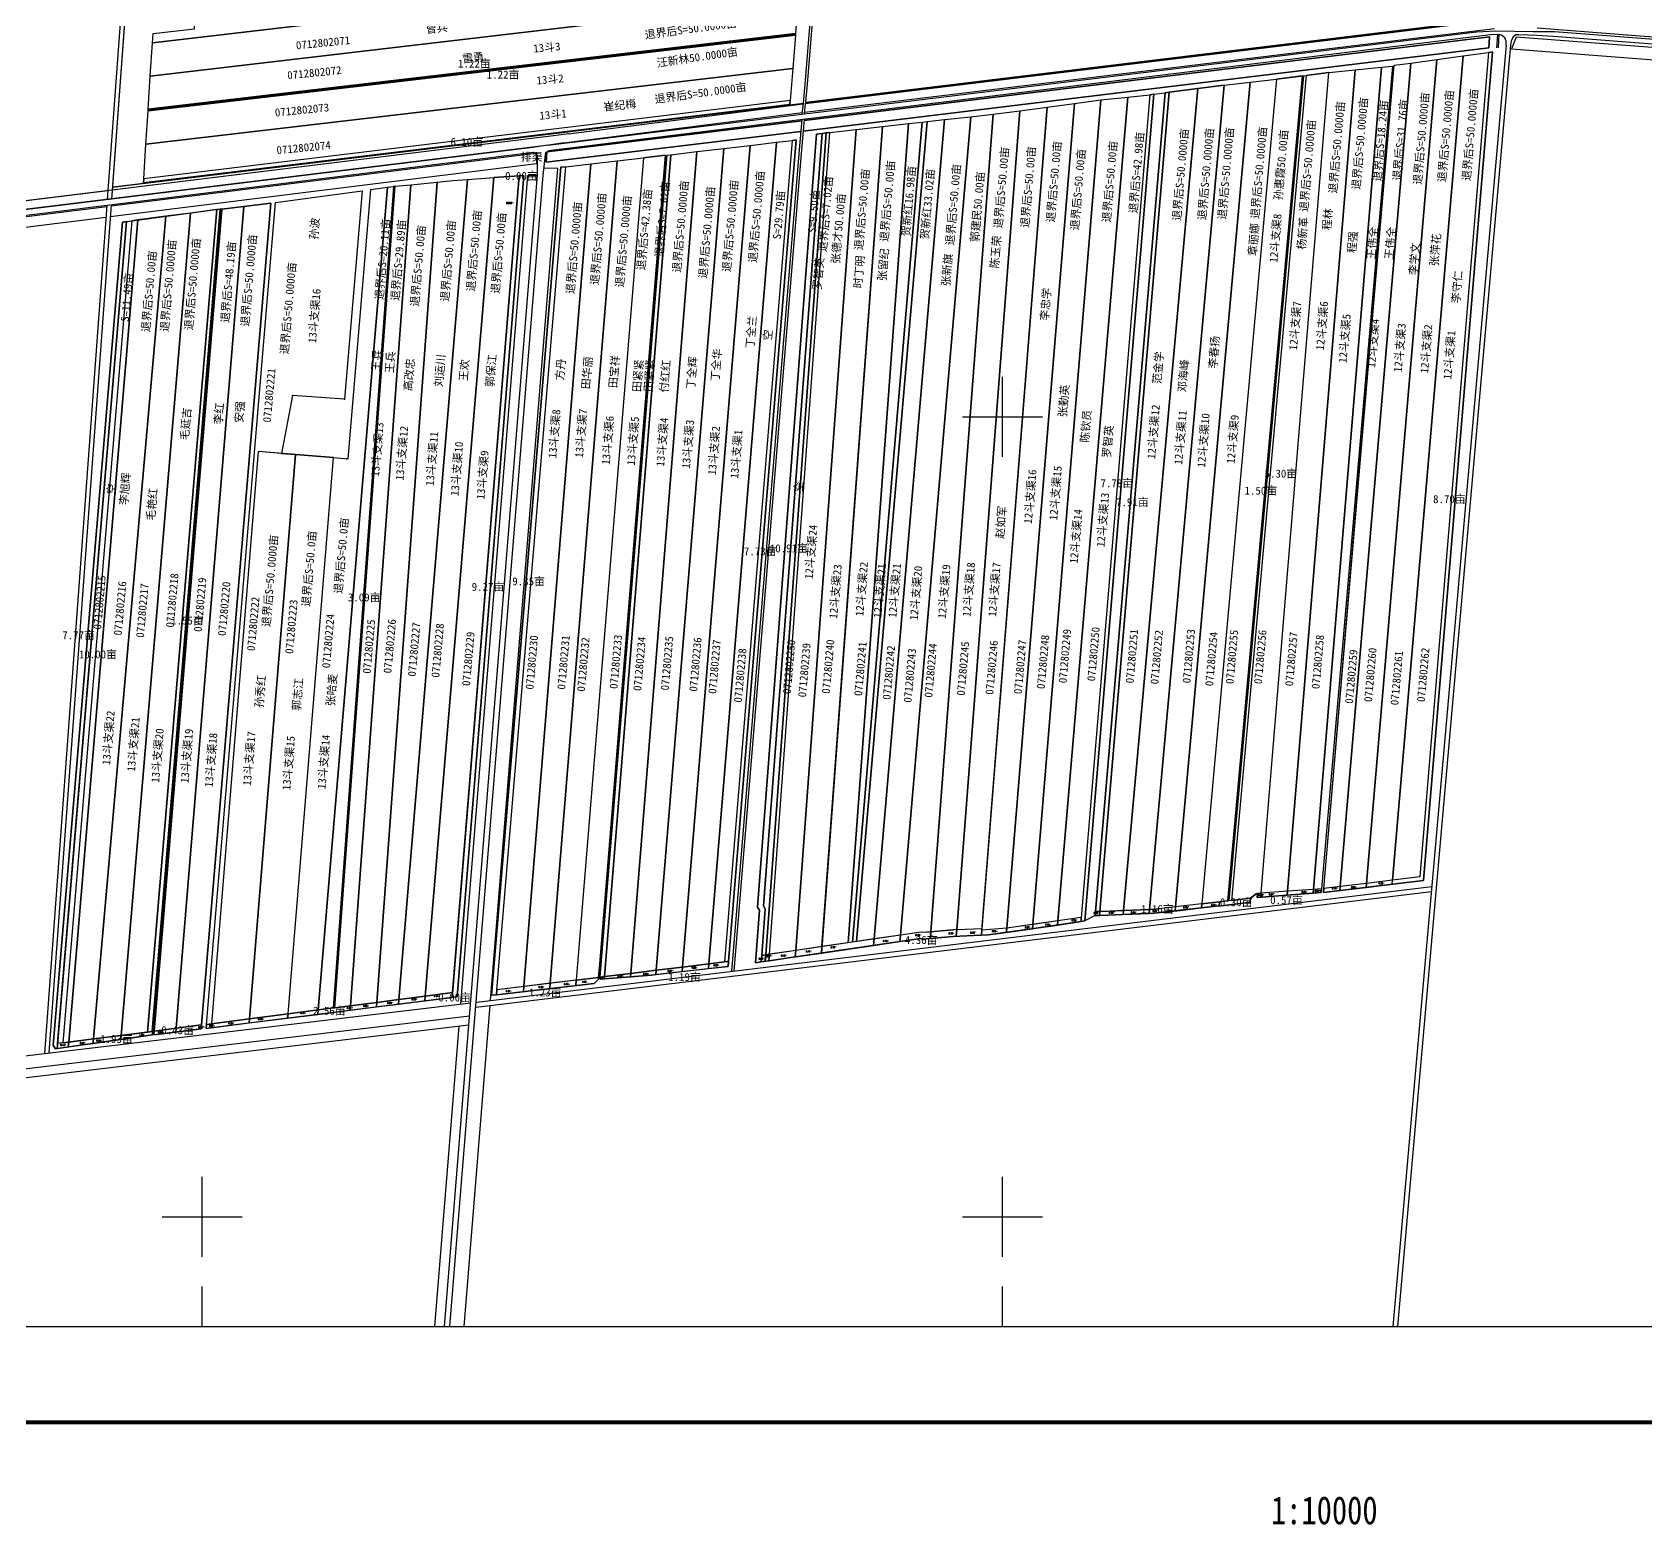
# Model space of a CAD drawing. Extents: x 545706 to 551028, y 4990560 to 4997178.
# Drawn here: x 546788 to 548804, y 4990615 to 4992481 of the extents above; entities that cross this region are included whole.
import ezdxf
from ezdxf.enums import TextEntityAlignment as Align

# ---------------------------------------------------------------- set-up
doc = ezdxf.new("R2010")
doc.units = 0
doc.header["$LTSCALE"] = 10
doc.header["$PDSIZE"] = 0.2
for name, color, linetype in [('2021新职工', 7, 'CONTINUOUS'), ('2022', 1, 'CONTINUOUS'), ('TK', 7, 'CONTINUOUS'), ('ZBTZ', 3, 'CONTINUOUS'), ('ZJ', 7, 'CONTINUOUS'), ('出水桩', 2, 'CONTINUOUS'), ('地块名称', 7, 'CONTINUOUS'), ('地物扣减', 7, 'CONTINUOUS'), ('地籍号', 7, 'CONTINUOUS'), ('权利人', 1, 'CONTINUOUS'), ('林', 3, 'CONTINUOUS'), ('测地框', 7, 'CONTINUOUS'), ('渠', 4, 'CONTINUOUS'), ('经营地', 5, 'CONTINUOUS'), ('经营地面积', 5, 'CONTINUOUS'), ('路', 5, 'CONTINUOUS'), ('路、林、渠', 7, 'CONTINUOUS'), ('身份地框', 7, 'CONTINUOUS'), ('身份地面积', 7, 'CONTINUOUS')]:
    doc.layers.add(name, color=color, linetype=linetype)
doc.styles.add('HZ', font='rs.shx', dxfattribs={"width": 0.8, "bigfont": 'hztxt.shx'})
doc.styles.add('宋体', font='')
doc.styles.get('宋体').set_extended_font_data('SimSun')

msp = doc.modelspace()

# ---------------------------------------------------------------- linework, layer by layer
at = {"layer": '2021新职工', "color": 1, "linetype": 'Continuous', "flags": 128}
for points, elevation in [([(548309.6, 4992418.3), (548342.2, 4992422), (548248.9, 4991391.3), (548216.2, 4991387.5)], 281.2), ([(547454.2, 4992312.5), (547485.7, 4992316.2), (547401.9, 4991287.9), (547368, 4991283.7)], 281.2), ([(547331.4, 4992296.4), (547364.2, 4992298.8), (547278.6, 4991275.9), (547245.7, 4991271.7)], 281)]:
    msp.add_lwpolyline(points, close=True, dxfattribs=dict(at, elevation=elevation))
at = {"layer": '2022', "color": 4, "linetype": 'Continuous', "flags": 128}
msp.add_lwpolyline([(547091.5, 4992267.7), (547199.7, 4992282.5), (547177.8, 4992022.1), (547112.7, 4992026.4), (547099, 4991954.2), (547070, 4991956.6), (547011.7, 4991241.4), (547005.3, 4991240.6)], close=True, dxfattribs=at)
at = {"layer": 'TK', "linetype": 'Continuous'}
for p, q in [((548000, 4991950), (548000, 4992050)), ((547950, 4992000), (548050, 4992000)), ((547000, 4990950), (547000, 4991050)), ((548000, 4990950), (548000, 4991050)), ((546950, 4991000), (547050, 4991000)), ((547950, 4991000), (548050, 4991000)), ((547000, 4990863), (547000, 4990913)), ((548000, 4990863), (548000, 4990913))]:
    msp.add_line(p, q, dxfattribs=at)
at = {"layer": 'TK', "linetype": 'Continuous', "const_width": 5, "flags": 128}
msp.add_lwpolyline([(545782, 4990743), (551022, 4990743), (551022, 4996983), (545782, 4996983)], close=True, dxfattribs=at)
at = {"layer": 'TK', "linetype": 'Continuous', "flags": 128}
msp.add_lwpolyline([(545902, 4990863), (550902, 4990863), (550902, 4996863), (545902, 4996863)], close=True, dxfattribs=at)
at = {"layer": 'ZBTZ', "linetype": 'Continuous', "elevation": 280.7, "flags": 128}
msp.add_lwpolyline([(548189.1, 4992403), (548203, 4992404.8), (548115.8, 4991376.5), (548102.9, 4991369.8)], close=True, dxfattribs=at)
at = {"layer": '出水桩', "color": 2, "linetype": 'Continuous', "flags": 128}
for points in [[(547741.3, 4992477.9), (547741.4, 4992478.9), (546932.4, 4992384.3), (546932.3, 4992383.2)], [(547741.3, 4992476.9), (547741.3, 4992477.9), (546932.3, 4992383.2), (546932.3, 4992382.2)], [(547899.4, 4992368.3), (547905.8, 4992369), (547817.7, 4991344.2), (547812.7, 4991343.4)]]:
    msp.add_lwpolyline(points, close=True, dxfattribs=at)
at = {"layer": '出水桩', "color": 2, "linetype": 'Continuous', "elevation": 249.9, "flags": 128}
msp.add_lwpolyline([(547163.6, 4991261.1), (547165.7, 4991261.3), (547241.2, 4992288.1), (547239.1, 4992287.9)], close=True, dxfattribs=at)
at = {"layer": '地物扣减', "color": 3, "linetype": 'Continuous', "flags": 128}
for points in [[(548525.9, 4991420.5), (548612.2, 4992455.9), (548607.2, 4992455.2), (548521.3, 4991425), (548487.4, 4991420.8), (548454.7, 4991416.8), (548422, 4991412.8), (548401.3, 4991410.3), (548400.9, 4991405.2)], [(548374.9, 4992426), (548375.9, 4992426.1), (548282.6, 4991395.1), (548281.6, 4991395)], [(547734.3, 4992390.3), (547734.7, 4992395.4), (546926.8, 4992297.4), (546926.4, 4992292.3)], [(548189.1, 4992403), (548184, 4992402.5), (548098.2, 4991374.2), (548098.1, 4991369.1), (548102.9, 4991369.8)], [(548208.2, 4992405.5), (548203, 4992404.8), (548116.3, 4991381.7), (548121.4, 4991381.7)], [(547742, 4992345.9), (547737, 4992345.2), (547652.4, 4991318.6), (547657.5, 4991319.2)], [(547699, 4991326.8), (547703.2, 4991385.1), (547701.1, 4991388.8), (547774.6, 4992354.1), (547767.5, 4992353.3), (547693.9, 4991387.1), (547696.1, 4991383.4), (547691.3, 4991317.6), (547698.4, 4991318.6)], [(547312.3, 4991274.1), (547318.4, 4991275), (547401.9, 4992301.5), (547395.8, 4992301.1)], [(547401.9, 4992301.5), (547395.8, 4992301.1), (547312.3, 4991274.1), (547318.4, 4991275)], [(547454.2, 4992312.5), (547448.1, 4992311.8), (547361.4, 4991276.9), (547367.5, 4991277.6), (547368, 4991283.7)], [(546819, 4991216.5), (546818.5, 4991210.4), (546937.9, 4991227.3), (547023, 4992259.7), (547022.4, 4992259.6), (546937.6, 4991231.8)], [(547023, 4992259.7), (547022.4, 4992259.6), (546937.6, 4991231.8), (546931.5, 4991231), (546931.5, 4991231), (546898.7, 4991226.8), (546898.3, 4991221.7), (546937.9, 4991227.3)], [(547024.4, 4992259.4), (547023.4, 4992259.5), (546938.7, 4991232), (546939.7, 4991232.1)], [(546905.5, 4992244), (546900.4, 4992243.3), (546813.8, 4991214.5), (546816.8, 4991210.2), (546818.5, 4991210.4)], [(546905.5, 4992244), (546912, 4992244.8), (546825.6, 4991217.4), (546819, 4991216.5)], [(548398.2, 4991405.5), (548398.6, 4991410.1), (548388.7, 4991409.3), (548356, 4991406.9), (548323.3, 4991404.4), (548318.7, 4991404.1), (548318.3, 4991399)], [(548388.7, 4991409.3), (548356, 4991406.9), (548355.6, 4991402.1), (548388.3, 4991404.7)], [(548398.6, 4991410.1), (548388.7, 4991409.3), (548388.3, 4991404.7), (548398.2, 4991405.5)], [(548422, 4991412.8), (548401.3, 4991410.3), (548400.9, 4991405.2), (548421.6, 4991407.7)], [(548454.3, 4991411.7), (548454.7, 4991416.8), (548422, 4991412.8), (548421.6, 4991407.7)], [(548487.4, 4991420.8), (548454.7, 4991416.8), (548454.3, 4991411.7), (548487, 4991415.7)], [(548221.9, 4991383.1), (548254.5, 4991386.9), (548270.5, 4991388.7), (548270.9, 4991393.8), (548248.9, 4991391.3), (548216.2, 4991387.5), (548188.1, 4991384.3), (548183.6, 4991384.1), (548158, 4991383.1), (548125.4, 4991381.8), (548121.4, 4991381.7), (548121.4, 4991381.7), (548120.8, 4991381.7), (548116.3, 4991381.7), (548115.8, 4991376.5), (548121.5, 4991376.7), (548189, 4991379.4)], [(548215.8, 4991382.4), (548216.2, 4991387.5), (548188.1, 4991384.3), (548183.6, 4991384.1), (548183.1, 4991379.1), (548189, 4991379.4)], [(548248.5, 4991386.2), (548248.9, 4991391.3), (548216.2, 4991387.5), (548215.8, 4991382.4)], [(548270.9, 4991393.8), (548248.9, 4991391.3), (548248.5, 4991386.2), (548270.5, 4991388.7)], [(548309.4, 4991393.2), (548309.8, 4991398.3), (548270.9, 4991393.8), (548270.5, 4991388.7), (548270.4, 4991388.5)], [(548323.3, 4991404.4), (548318.7, 4991404.1), (548318.3, 4991399), (548322.9, 4991399.4)], [(548356, 4991406.9), (548323.3, 4991404.4), (548322.9, 4991399.4), (548355.6, 4991402.1)], [(548068.8, 4991364.7), (548069.2, 4991370.1), (548037.9, 4991365.6), (548037.4, 4991360), (548039.1, 4991360.2)], [(548098.2, 4991374.2), (548069.2, 4991370.1), (548068.8, 4991364.7), (548098.1, 4991369.1)], [(548121.4, 4991381.7), (548121.4, 4991381.7), (548120.8, 4991381.7), (548116.3, 4991381.7), (548115.8, 4991376.5), (548121, 4991376.7)], [(548151.1, 4991382.9), (548125.4, 4991381.8), (548121.4, 4991381.7), (548121, 4991376.7), (548121.5, 4991376.7), (548150.6, 4991377.8)], [(548183.6, 4991384.1), (548158, 4991383.1), (548151.1, 4991382.9), (548150.6, 4991377.8), (548183.1, 4991379.1)], [(547838.8, 4991339.2), (547839.5, 4991347.4), (547812.7, 4991343.4), (547774.3, 4991337.8), (547773.7, 4991329.6)], [(547871.8, 4991344), (547872.5, 4991352.2), (547839.5, 4991347.4), (547838.8, 4991339.2)], [(547910.3, 4991356.1), (547908.7, 4991356), (547900.4, 4991355.2), (547898.5, 4991356), (547872.5, 4991352.2), (547871.8, 4991344), (547897.5, 4991347.8), (547899.3, 4991347.1), (547909.7, 4991348)], [(547942.8, 4991358.8), (547910.3, 4991356.1), (547909.7, 4991348), (547938.3, 4991350.6), (547942.2, 4991350.7)], [(547974.2, 4991360.1), (547942.8, 4991358.8), (547942.2, 4991350.7), (547973.6, 4991352.1)], [(548005.2, 4991360.9), (547974.1, 4991358.2), (547973.6, 4991352.1), (547980.9, 4991352.4), (547981.9, 4991352.3), (548004.7, 4991355.5)], [(548037.9, 4991365.6), (548036.9, 4991365.4), (548005.2, 4991360.9), (548004.7, 4991355.5), (548037.4, 4991360)], [(547704.1, 4991327.5), (547699, 4991326.8), (547698.4, 4991318.6), (547703.4, 4991319.4)], [(547708.7, 4991328.2), (547704.1, 4991327.5), (547703.4, 4991319.4), (547708.1, 4991320)], [(547741.5, 4991333), (547708.7, 4991328.2), (547708.1, 4991320), (547708.3, 4991320.1), (547740.9, 4991324.8)], [(547774.3, 4991337.8), (547741.5, 4991333), (547740.9, 4991324.8), (547741.2, 4991324.9), (547773.7, 4991329.6)], [(547567.3, 4991308.2), (547535.5, 4991304.3), (547535.2, 4991300.1), (547561.5, 4991302.1), (547566.9, 4991302.7)], [(547600.1, 4991312.2), (547567.3, 4991308.2), (547566.9, 4991302.7), (547599.6, 4991306.5)], [(547632.9, 4991316.2), (547600.1, 4991312.2), (547599.6, 4991306.5), (547632.4, 4991310.3)], [(547657.5, 4991319.2), (547652.4, 4991318.6), (547632.9, 4991316.2), (547632.4, 4991310.3), (547657, 4991313.1)], [(547401.4, 4991281.5), (547401.9, 4991287.9), (547368, 4991283.7), (547367.5, 4991277.6)], [(547434.7, 4991291.9), (547401.9, 4991287.9), (547401.4, 4991281.5), (547434.1, 4991285.3)], [(547467.4, 4991295.9), (547434.7, 4991291.9), (547434.1, 4991285.3), (547466.9, 4991289)], [(547495.1, 4991297.2), (547495.2, 4991299.3), (547495.2, 4991299.3), (547467.4, 4991295.9), (547466.9, 4991289), (547489.9, 4991291.7)], [(547502.8, 4991300.2), (547497.2, 4991299.5), (547497, 4991297.2), (547502.6, 4991297.6)], [(547535.5, 4991304.3), (547502.8, 4991300.2), (547502.6, 4991297.6), (547535.2, 4991300.1)], [(547005.3, 4991240.6), (547011.7, 4991241.4), (547059.2, 4991247.6), (547107.3, 4991253.8), (547145, 4991258.7), (547163.6, 4991261.1), (547164.7, 4991261.2), (547165.7, 4991261.3), (547185.3, 4991263.9), (547218.1, 4991268.1), (547245.7, 4991271.7), (547278.6, 4991275.9), (547312.8, 4991280.4), (547312.3, 4991274.1), (547004.9, 4991235.6)], [(547218.1, 4991268.1), (547185.3, 4991263.9), (547184.9, 4991258.2), (547217.7, 4991262.3)], [(547245.7, 4991271.7), (547218.1, 4991268.1), (547217.7, 4991262.3), (547245.2, 4991265.7)], [(547278.6, 4991275.9), (547245.7, 4991271.7), (547245.2, 4991265.7), (547278.1, 4991269.8)], [(547312.8, 4991280.4), (547278.6, 4991275.9), (547278.1, 4991269.8), (547312.3, 4991274.1)], [(547058.7, 4991242.3), (547059.2, 4991247.6), (547011.7, 4991241.4), (547011.3, 4991236.4)], [(547106.7, 4991248.4), (547107.2, 4991253.8), (547059.2, 4991247.6), (547058.7, 4991242.3)], [(547145, 4991258.7), (547107.3, 4991253.8), (547107.2, 4991253.8), (547106.7, 4991248.4), (547144.5, 4991253.1)], [(547185.3, 4991263.9), (547165.7, 4991261.3), (547164.7, 4991261.2), (547163.6, 4991261.1), (547145, 4991258.7), (547144.5, 4991253.1), (547184.9, 4991258.2)], [(546898.3, 4991221.7), (546898.7, 4991226.8), (546863.9, 4991222.3), (546863.4, 4991216.8)], [(546966.8, 4991230.8), (546967.2, 4991235.7), (546939.7, 4991232.1), (546939.4, 4991227.4)], [(546999.2, 4991239.8), (546967.2, 4991235.7), (546966.8, 4991230.8), (546998.8, 4991234.8)], [(547011.7, 4991241.4), (547005.3, 4991240.6), (547004.9, 4991235.6), (547011.3, 4991236.4)], [(546833.1, 4991218.3), (546825.6, 4991217.4), (546819, 4991216.5), (546818.5, 4991210.4), (546832.6, 4991212.4)], [(546863.4, 4991216.8), (546863.9, 4991222.3), (546833.1, 4991218.3), (546832.6, 4991212.4)]]:
    msp.add_lwpolyline(points, close=True, dxfattribs=at)
for points, elevation in [([(547849.8, 4992362.7), (547773.7, 4991329.6)], 280.7), ([(547395.8, 4992301.1), (547401.9, 4992301.5)], 281), ([(546900.4, 4992243.3), (546813.8, 4991214.5)], 281.2), ([(546905.5, 4992244), (546818.5, 4991210.4)], 281.2)]:
    msp.add_lwpolyline(points, dxfattribs=dict(at, elevation=elevation))
for points, elevation in [([(547699, 4991326.8), (547698.4, 4991318.6), (547897.5, 4991347.8), (547899.3, 4991347.1), (547938.3, 4991350.6), (547980.9, 4991352.4), (547981.9, 4991352.3), (548039.1, 4991360.2), (548098.1, 4991369.1), (548098.2, 4991374.2), (548069.2, 4991370.1), (548036.9, 4991365.4), (548005.2, 4991360.9), (547974.1, 4991358.2), (547974.2, 4991360.1), (547942.8, 4991358.8), (547908.7, 4991356), (547900.4, 4991355.2), (547898.5, 4991356), (547812.7, 4991343.4)], 280.7), ([(547497.2, 4991299.5), (547497.2, 4991299.6), (547502.8, 4991300.2), (547535.5, 4991304.3), (547567.3, 4991308.2), (547600.1, 4991312.2), (547632.9, 4991316.2), (547652.4, 4991318.6), (547657.5, 4991319.2), (547657, 4991313.1), (547561.5, 4991302.1), (547497, 4991297.2)], 281.3), ([(547368, 4991283.7), (547367.5, 4991277.6), (547489.9, 4991291.7), (547495.1, 4991297.2), (547495.2, 4991299.3)], 281.2)]:
    msp.add_lwpolyline(points, close=True, dxfattribs=dict(at, elevation=elevation))
for points in [[(547312.3, 4991274.1), (547318.4, 4991275)], [(546938.7, 4991232), (546939.8, 4991232.1)], [(546999.2, 4991239.8), (546939.7, 4991232.1), (546939.4, 4991227.4), (546998.8, 4991234.8)]]:
    msp.add_lwpolyline(points, dxfattribs=at)
at = {"layer": '林', "color": 3, "linetype": 'Continuous', "flags": 128}
for points, elevation in [([(547753.8, 4992391.4), (548615.7, 4992496.1)], 280.9), ([(547752.8, 4992380.6), (548614.6, 4992485.2)], 280.8), ([(548668.2, 4992486.1), (549703.2, 4992405.7)], 281.6), ([(547452, 4992342.2), (547750, 4992380.2)], 280.8), ([(547457.7, 4992353.7), (547751, 4992391.1)], 280.9), ([(547457.7, 4992353.7), (547438.9, 4992350.9), (545902, 4992162.1)], 280.9), ([(547452, 4992342.2), (547433.1, 4992339.5), (545902, 4992151.4)], 280.8), ([(547452, 4992342.2), (547433.1, 4992339.5), (546886.7, 4992272.4)], 280.8), ([(547457.7, 4992353.7), (547438.9, 4992350.9), (546887.5, 4992283.2)], 280.9), ([(547323.2, 4991266.3), (547407, 4992301.7)], 282.1), ([(547323.2, 4991266.3), (547407, 4992301.7)], 282.1), ([(547360.1, 4991270.3), (547444.3, 4992310.4)], 282), ([(547360.1, 4991270.3), (547444.3, 4992310.4)], 282), ([(547407, 4992301.7), (547419, 4992301.4)], 280), ([(547407, 4992301.7), (547416.3, 4992301.4)], 280), ([(547444.3, 4992310.4), (547426.9, 4992310.8)], 282), ([(546882.1, 4992282.5), (545902, 4992162.1)], 280.9), ([(546881.3, 4992271.7), (545902, 4992151.4)], 280.8), ([(547327.1, 4990863), (547359.6, 4991264.1)], 282), ([(547327.1, 4990863), (547359.6, 4991264.1)], 282), ([(547290.6, 4990863), (547320.9, 4991238.3)], 282.1), ([(547290.6, 4990863), (547320.9, 4991238.3)], 282.1)]:
    msp.add_lwpolyline(points, dxfattribs=dict(at, elevation=elevation))
at = {"layer": '测地框', "color": 7, "linetype": 'Continuous', "flags": 128}
for points in [[(546991.2, 4992559.1), (547755.6, 4992654.4), (547755.4, 4992652.7), (547751.9, 4992608.5), (547748.1, 4992562.1), (547744.8, 4992520.5), (547741.4, 4992478.9), (547741.3, 4992477.9), (547741.3, 4992476.9), (547737.9, 4992435.3), (547734.7, 4992395.4), (547734.3, 4992390.3), (546926.4, 4992292.3), (546926.8, 4992297.4), (546929.6, 4992340.7), (546932.3, 4992382.2), (546932.3, 4992383.2), (546932.4, 4992384.3), (546935.1, 4992425.8), (546937.7, 4992467.2), (546938.5, 4992478.9), (546990.5, 4992485), (546990.8, 4992513.6), (546991.2, 4992557.3)], [(548489.4, 4992439.3), (548510.1, 4992442.1), (548542.8, 4992446.5), (548575.6, 4992450.9), (548607.2, 4992455.2), (548612.2, 4992455.9), (548525.9, 4991420.5), (548400.9, 4991405.2), (548401.3, 4991410.3)], [(548203, 4992404.8), (548208.2, 4992405.5), (548244.1, 4992410.1), (548276.8, 4992414.3), (548309.6, 4992418.3), (548342.2, 4992422), (548375.9, 4992426.1), (548407.9, 4992430.1), (548440.7, 4992433.4), (548473.4, 4992436.8), (548487.3, 4992438.2), (548398.6, 4991410.1), (548398.2, 4991405.5), (548318.3, 4991399), (548318.7, 4991404.1), (548316.7, 4991403.9), (548309.8, 4991398.3), (548309.4, 4991393.2), (548270.4, 4991388.5), (548270.5, 4991388.7), (548189, 4991379.4), (548121.5, 4991376.7), (548115.8, 4991376.5), (548116.3, 4991381.7)], [(547767.5, 4992353.3), (547774.6, 4992354.1), (547779.6, 4992354.7), (547784.2, 4992355.2), (547817, 4992358.9), (547849.8, 4992362.7), (547882.6, 4992366.4), (547899.4, 4992368.3), (547905.8, 4992369), (547927.5, 4992371.4), (547960.4, 4992375), (547988.4, 4992378.1), (548021.6, 4992382.5), (548055.6, 4992387), (548089.9, 4992391.4), (548122.6, 4992395.9), (548156.7, 4992399.6), (548184, 4992402.5), (548189.1, 4992403), (548102.9, 4991369.8), (548098.1, 4991369.1), (548039.1, 4991360.2), (547981.9, 4991352.3), (547938.3, 4991350.6), (547899.3, 4991347.1), (547897.5, 4991347.8), (547741.2, 4991324.9), (547708.3, 4991320.1), (547698.4, 4991318.6), (547691.3, 4991317.6), (547696.1, 4991383.4), (547693.9, 4991387.1)], [(548276.8, 4992414.3), (548183.6, 4991384.1), (548151.1, 4991382.9), (548244.1, 4992410.1)], [(547448.1, 4992311.8), (547454.2, 4992312.5), (547485.7, 4992316.2), (547518.4, 4992319.9), (547551.2, 4992323.7), (547578.9, 4992326.9), (547495.2, 4991299.3), (547495.2, 4991299.3), (547495.1, 4991297.2), (547489.9, 4991291.7), (547367.5, 4991277.6), (547361.4, 4991276.9)], [(547091.5, 4992267.7), (547199.7, 4992282.5), (547177.8, 4992022.1), (547112.7, 4992026.4), (547099, 4991954.2), (547116.7, 4991952.8), (547164, 4991948.9), (547182.4, 4991947.4), (547210.7, 4992284), (547231.5, 4992286.8), (547239.1, 4992287.9), (547240.2, 4992288), (547241.2, 4992288.1), (547260.7, 4992290), (547293.5, 4992293.2), (547312.9, 4992295.1), (547331.4, 4992296.4), (547364.2, 4992298.8), (547395.8, 4992301.1), (547401.9, 4992301.5), (547318.4, 4991275), (547312.3, 4991274.1), (547004.9, 4991235.6), (547005.3, 4991240.6)], [(547023.4, 4992259.5), (547024.4, 4992259.4), (547051.9, 4992262.6), (547051.9, 4992262.8), (547085.5, 4992266.9), (546998.8, 4991234.8), (546939.4, 4991227.4), (546939.7, 4991232.1), (546938.7, 4991232)]]:
    msp.add_lwpolyline(points, close=True, dxfattribs=at)
at = {"layer": '测地框', "color": 7, "linetype": 'Continuous', "elevation": 281.3, "flags": 128}
msp.add_lwpolyline([(547580.9, 4992326.9), (547585.3, 4992327.4), (547618.1, 4992331.4), (547651.9, 4992335.4), (547684.7, 4992339.2), (547717.4, 4992343), (547737, 4992345.3), (547737, 4992345.2), (547742, 4992345.9), (547657.5, 4991319.2), (547657, 4991313.1), (547561.5, 4991302.1), (547497, 4991297.2), (547497.2, 4991299.5), (547497.2, 4991299.6)], close=True, dxfattribs=at)
at = {"layer": '测地框', "color": 0, "linetype": 'Continuous', "elevation": 281.2, "flags": 128}
msp.add_lwpolyline([(546937.9, 4991227.3), (546816.8, 4991210.2), (546813.8, 4991214.5), (546900.4, 4992243.3), (547023, 4992259.7)], close=True, dxfattribs=at)
at = {"layer": '测地框', "color": 7, "linetype": 'Continuous', "flags": 128}
msp.add_lwpolyline([(547085.5, 4992266.9), (546998.8, 4991234.8)], dxfattribs=at)
at = {"layer": '渠', "color": 4, "linetype": 'Continuous', "flags": 128}
for points, elevation in [([(547753.4, 4992415.2), (547957.1, 4994934.5), (547964.3, 4995034.4), (548028.5, 4995859.5)], 280.6), ([(547756.2, 4992415.5), (547959.9, 4994934.8), (547967.1, 4995034.7), (548031.3, 4995859.7)], 280.8), ([(547026.6, 4994174.6), (546886.7, 4992271.9)], 280.8), ([(547026.6, 4994174.6), (546887.9, 4992288)], 280.8), ([(547020.6, 4994165.9), (546881.3, 4992271.3)], 280.5), ([(547020.6, 4994165.9), (546881.3, 4992271.3)], 280.5), ([(547754, 4992393.2), (548608.9, 4992497)], 280.7), ([(547753.9, 4992392), (548609.1, 4992495.9)], 280.8), ([(548618.5, 4992477.8), (548617.4, 4992461.2)], 281.2), ([(548620.1, 4992477.7), (548619.1, 4992461)], 281.2), ([(547752, 4992370.2), (548608.3, 4992474.7), (548607.7, 4992460.9), (547750.8, 4992356.9)], 280.8), ([(549699.2, 4992393.8), (548641.7, 4992474.3), (548635.9, 4992459.9), (549699.2, 4992377.9)], 282.9), ([(547754, 4992393.2), (547756.2, 4992415.5)], 280.8), ([(547751.1, 4992392.1), (547753.4, 4992415.2)], 280.6), ([(546887.8, 4992286.9), (547751.1, 4992391.7)], 280.8), ([(546888.6, 4992287.4), (547751.1, 4992392.1)], 0.2), ([(547749.8, 4992378.1), (547751.1, 4992391.7)], 280.6), ([(547752.6, 4992378.4), (547753.9, 4992392)], 280.8), ([(547747.9, 4992356.6), (547429.9, 4992318), (547430.7, 4992331), (547749.1, 4992369.9)], 280.8), ([(547749.2, 4992371.3), (547745.7, 4992333.4)], 281.5), ([(547752.1, 4992371.6), (547748.6, 4992334)], 280.7), ([(547417.8, 4992316), (546885, 4992249.8)], 280.7), ([(547417, 4992329.2), (546886, 4992263.1)], 280.8), ([(547417, 4992329.2), (547417.8, 4992316)], 280.8), ([(547745.7, 4992333.4), (547661.2, 4991306.7)], 281.5), ([(547748.6, 4992334), (547664.1, 4991307.1)], 280.7), ([(546887.8, 4992286.9), (546886.7, 4992271.9)], 280.8), ([(546880.6, 4992262.4), (545902, 4992140.7)], 280.8), ([(546880.8, 4992264.1), (546802.9, 4991204.3)], 280.5), ([(546880.8, 4992264.1), (546802.9, 4991204.3)], 280.5), ([(546886.1, 4992264.8), (546808.2, 4991205)], 280.8), ([(546886.1, 4992264.8), (546808.2, 4991205)], 280.8), ([(546879.7, 4992249.1), (545902, 4992127.5)], 280.7), ([(547343.1, 4991268.2), (548536.4, 4991412.7)], 281.2), ([(547342.3, 4991262), (548535.9, 4991406.5)], 281.3), ([(545902, 4991097.1), (547335.4, 4991267.7)], 280.6), ([(545902, 4991080.9), (547334, 4991251.4)], 279.7), ([(545902, 4991069.4), (547333.1, 4991239.8)], 280.8)]:
    msp.add_lwpolyline(points, dxfattribs=dict(at, elevation=elevation))
at = {"layer": '经营地', "color": 5, "linetype": 'Continuous', "elevation": 281.3, "flags": 128}
msp.add_lwpolyline([(547717.4, 4992343), (547737, 4992345.3), (547652.4, 4991318.6), (547632.9, 4991316.2)], close=True, dxfattribs=at)
at = {"layer": '经营地', "color": 5, "linetype": 'Continuous', "flags": 128}
for points in [[(547779.6, 4992354.7), (547774.6, 4992354.1), (547701.1, 4991388.8), (547703.2, 4991385.1), (547699, 4991326.8), (547704.1, 4991327.5)], [(546919.6, 4992245.9), (546912, 4992244.8), (546825.6, 4991217.4), (546833.1, 4991218.3)]]:
    msp.add_lwpolyline(points, close=True, dxfattribs=at)
at = {"layer": '路', "color": 5, "linetype": 'Continuous', "flags": 128}
for points, elevation in [([(547431.9, 4992339.3), (548592.4, 4992480.9), (548616.2, 4992482.1), (548640, 4992482), (548663.5, 4992481.6), (548689.5, 4992481.3), (549703.1, 4992403.7)], 281), ([(548629.4, 4992464.6), (548629.3, 4992469.3), (548627.8, 4992473.7), (548623.4, 4992476.8), (548619.2, 4992477.9), (548609.9, 4992477.2), (548592.6, 4992475.2), (547432.7, 4992332.2)], 281.8), ([(549699.8, 4992387.8), (549700.1, 4992392.7), (549697.7, 4992395.6), (549693.7, 4992397.2), (549687, 4992397.9), (548688.6, 4992475.2), (548667.4, 4992476.5), (548645.2, 4992477.4), (548641.5, 4992477.1), (548638.1, 4992474.7), (548635.7, 4992469.5), (548634.9, 4992464.3)], 281.9), ([(548629.4, 4992464.6), (548487.8, 4990863)], 281.8), ([(548634.9, 4992464.3), (548493.3, 4990863)], 281.8), ([(547431.9, 4992339.3), (547413, 4992336.6), (545902, 4992150.9)], 281), ([(547431.9, 4992339.3), (547413, 4992336.6), (545902, 4992150.9)], 281), ([(547414, 4992330.4), (545902, 4992142.3)], 281.1), ([(547414, 4992330.4), (545902, 4992142.3)], 281.1), ([(547302.6, 4990863), (547419.1, 4992302.3), (547419.1, 4992326.7), (547418.2, 4992329.1), (547414, 4992330.4)], 282.8), ([(547302.6, 4990863), (547419.1, 4992302.3), (547419.1, 4992326.7), (547418.2, 4992329.1), (547414, 4992330.4)], 282.8), ([(547309.4, 4990863), (547426, 4992302.1), (547428.7, 4992327.6), (547429.3, 4992330.2), (547432.7, 4992332.2)], 282.8), ([(547309.4, 4990863), (547426, 4992302.1), (547428.7, 4992327.6), (547429.3, 4992330.2), (547432.7, 4992332.2)], 282.8)]:
    msp.add_lwpolyline(points, dxfattribs=dict(at, elevation=elevation))
at = {"layer": '路、林、渠', "linetype": 'Continuous', "flags": 128}
for points, elevation in [([(547750.8, 4992356.9), (548607.7, 4992460.9), (548608.3, 4992474.7)], 280.7), ([(548608.3, 4992474.7), (547752, 4992370.2)], 281.3), ([(547429.9, 4992318), (547747.9, 4992356.6)], 280.7), ([(547749.1, 4992369.9), (547430.7, 4992331)], 281.3), ([(547417, 4992329.2), (547417.8, 4992316)], 280.8), ([(547426, 4992302.1), (547428.7, 4992327.6), (547429.3, 4992330.2), (547432.7, 4992332.2)], 280.9), ([(547426, 4992302.1), (547428.7, 4992327.6), (547429.3, 4992330.2), (547432.7, 4992332.2)], 280.9), ([(547430.7, 4992331), (547429.9, 4992318)], 280.8), ([(547430.7, 4992331), (547429.9, 4992318)], 280.8)]:
    msp.add_lwpolyline(points, dxfattribs=dict(at, elevation=elevation))
at = {"layer": '身份地框', "color": 1, "linetype": 'Continuous', "flags": 128}
for points, elevation in [([(546990.8, 4992513.6), (547751.9, 4992608.5), (547748.1, 4992562.1), (546937.7, 4992467.2), (546938.5, 4992478.9), (546990.5, 4992485)], 280.1), ([(546937.7, 4992467.2), (547748.1, 4992562.1), (547744.8, 4992520.5), (546935.1, 4992425.8)], 280.1), ([(546935.1, 4992425.8), (547744.8, 4992520.5), (547741.4, 4992478.9), (546932.4, 4992384.3)], 280.1), ([(546932.3, 4992382.2), (547741.3, 4992476.9), (547737.9, 4992435.3), (546929.6, 4992340.7)], 280.1), ([(548440.7, 4992433.4), (548473.4, 4992436.8), (548388.7, 4991409.3), (548356, 4991406.9)], 281.4), ([(548473.4, 4992436.8), (548487.3, 4992438.2), (548459.4, 4992114.2), (548398.6, 4991410.1), (548388.7, 4991409.3)], 281.4), ([(546929.6, 4992340.7), (547737.9, 4992435.3), (547734.7, 4992395.4), (546926.8, 4992297.4)], 280.1), ([(548276.8, 4992414.3), (548309.6, 4992418.3), (548216.2, 4991387.5), (548188.1, 4991384.3), (548183.6, 4991384.1)], 280.7), ([(548407.9, 4992430.1), (548440.7, 4992433.4), (548356, 4991406.9), (548323.3, 4991404.4)], 281.4), ([(548089.9, 4992391.4), (548122.6, 4992395.9), (548037.9, 4991365.6), (548005.2, 4991360.9)], 280.7), ([(548122.6, 4992395.9), (548127.1, 4992396.5), (548156.7, 4992399.6), (548069.2, 4991370.1), (548039.5, 4991365.8), (548037.9, 4991365.6)], 280.7), ([(548156.7, 4992399.6), (548184, 4992402.5), (548098.2, 4991374.2), (548069.2, 4991370.1)], 280.7), ([(548151.1, 4991382.9), (548183.6, 4991384.1), (548276.8, 4992414.3), (548244.1, 4992410.1)], 280.7), ([(547960.4, 4992375), (547988.4, 4992378.1), (547910.3, 4991356.1), (547900.4, 4991355.2), (547898.5, 4991356), (547872.5, 4991352.2)], 280.7), ([(547988.4, 4992378.1), (548021.6, 4992382.5), (547942.8, 4991358.8), (547937.8, 4991358.6), (547910.3, 4991356.1)], 280.7), ([(548021.6, 4992382.5), (548055.6, 4992387), (547974.2, 4991360.1), (547942.8, 4991358.8)], 280.7), ([(548055.6, 4992387), (548089.9, 4992391.4), (548005.2, 4991360.9), (547974.1, 4991358.2)], 280.7), ([(547784.2, 4992355.2), (547817, 4992358.9), (547741.5, 4991333), (547708.7, 4991328.2)], 280.7), ([(547817, 4992358.9), (547849.8, 4992362.7), (547774.3, 4991337.8), (547741.5, 4991333)], 280.7), ([(547849.8, 4992362.7), (547882.6, 4992366.4), (547807.2, 4991342.6), (547774.3, 4991337.8)], 280.7), ([(547882.6, 4992366.4), (547899.4, 4992368.3), (547812.7, 4991343.4), (547807.2, 4991342.6)], 280.7), ([(547905.8, 4992369), (547927.5, 4992371.4), (547839.5, 4991347.4), (547817.7, 4991344.2)], 280.7), ([(547927.5, 4992371.4), (547960.4, 4992375), (547872.5, 4991352.2), (547839.5, 4991347.4)], 280.7), ([(547618.1, 4992331.4), (547651.9, 4992335.4), (547567.3, 4991308.2), (547535.5, 4991304.3)], 281.3), ([(547651.9, 4992335.4), (547684.7, 4992339.2), (547600.1, 4991312.2), (547567.3, 4991308.2)], 281.3), ([(547684.7, 4992339.2), (547717.4, 4992343), (547632.9, 4991316.2), (547600.1, 4991312.2)], 281.3), ([(547485.7, 4992316.2), (547518.4, 4992319.9), (547434.7, 4991291.9), (547401.9, 4991287.9)], 281.2), ([(547518.4, 4992319.9), (547551.2, 4992323.7), (547467.4, 4991295.9), (547434.7, 4991291.9)], 281.2), ([(547580.9, 4992326.9), (547585.3, 4992327.4), (547502.8, 4991300.2), (547497.2, 4991299.6)], 281.3), ([(547585.3, 4992327.4), (547618.1, 4992331.4), (547535.5, 4991304.3), (547502.8, 4991300.2)], 281.3), ([(547293.5, 4992293.2), (547312.9, 4992295.1), (547331.4, 4992296.4), (547245.7, 4991271.7), (547218.1, 4991268.1)], 281), ([(547364.2, 4992298.8), (547395.8, 4992301.1), (547312.8, 4991280.4), (547278.6, 4991275.9)], 281), ([(547210.7, 4992284), (547231.5, 4992286.8), (547145, 4991258.7), (547107.3, 4991253.8), (547164, 4991948.9), (547182.4, 4991947.4)], 249.9), ([(547231.5, 4992286.8), (547239.1, 4992287.9), (547163.6, 4991261.1), (547145, 4991258.7)], 249.9), ([(547241.2, 4992288.1), (547260.7, 4992290), (547185.3, 4991263.9), (547165.7, 4991261.3)], 281), ([(547260.7, 4992290), (547293.5, 4992293.2), (547218.1, 4991268.1), (547185.3, 4991263.9)], 281)]:
    msp.add_lwpolyline(points, close=True, dxfattribs=dict(at, elevation=elevation))
for points in [[(548489.4, 4992439.3), (548510.1, 4992442.1), (548422, 4991412.8), (548401.3, 4991410.3), (548452, 4992004.6)], [(548510.1, 4992442.1), (548542.8, 4992446.5), (548454.7, 4991416.8), (548422, 4991412.8)], [(548542.8, 4992446.5), (548575.6, 4992450.9), (548487.4, 4991420.8), (548454.7, 4991416.8)], [(548575.6, 4992450.9), (548607.2, 4992455.2), (548521.3, 4991425), (548487.4, 4991420.8)], [(548374.9, 4992426), (548342.2, 4992422), (548248.9, 4991391.3), (548281.6, 4991395)], [(548407.9, 4992430.1), (548379.4, 4992426.5), (548286, 4991395.5), (548309.8, 4991398.3), (548316.7, 4991403.9), (548318.7, 4991404.1), (548323.3, 4991404.4)], [(548244.1, 4992410.1), (548208.2, 4992405.5), (548121.4, 4991381.7), (548151.1, 4991382.9)], [(547784.2, 4992355.2), (547779.6, 4992354.7), (547704.1, 4991327.5), (547708.7, 4991328.2)], [(547497, 4991320.9), (547578.9, 4992326.9), (547551.2, 4992323.7), (547467.4, 4991295.9), (547495.2, 4991299.3)], [(547395.8, 4992301.1), (547364.2, 4992298.8), (547278.6, 4991275.9), (547312.8, 4991280.4)], [(546985.2, 4992254.6), (546954.4, 4992250.5), (546863.9, 4991222.3), (546898.7, 4991226.8)], [(547018, 4992259), (546985.2, 4992254.6), (546898.7, 4991226.8), (546931.5, 4991231)], [(547022.4, 4992259.6), (547018, 4992259), (546931.5, 4991231), (546937.6, 4991231.8)], [(546967.2, 4991235.7), (547051.9, 4992262.6), (547024.4, 4992259.4), (546939.7, 4991232.1)], [(547085.5, 4992266.9), (547051.9, 4992262.8), (546967.2, 4991235.7), (546999.2, 4991239.8)], [(547085.5, 4992266.9), (547051.9, 4992262.8), (547051.9, 4992262.6), (546967.2, 4991235.7), (546999.2, 4991239.8)], [(547085.5, 4992266.9), (547051.9, 4992262.8), (546967.2, 4991235.7), (546999.2, 4991239.8)], [(546954.4, 4992250.5), (546919.6, 4992245.9), (546833.1, 4991218.3), (546863.9, 4991222.3)], [(547116.7, 4991952.8), (547070, 4991956.6), (547011.7, 4991241.4), (547059.2, 4991247.6)], [(547164, 4991948.9), (547116.7, 4991952.8), (547059.2, 4991247.6), (547107.3, 4991253.8)]]:
    msp.add_lwpolyline(points, close=True, dxfattribs=at)
at = {"layer": '身份地框', "color": 1, "linetype": 'Continuous'}
for p in [(547112.7, 4992026.4, 250), (547177.8, 4992022.1, 249.8), (547099, 4991954.2, 249.9), (547180.4, 4991947.5, 249.9)]:
    msp.add_point(p, dxfattribs=at)

# ---------------------------------------------------------------- texts
at = {"layer": '2021新职工', "color": 1, "linetype": 'Continuous', "style": '宋体'}
for s, p in [('退界后S=50.0000亩', (548320, 4992305)), ('退界后S=50.00亩', (547339.4, 4992207.5)), ('退界后S=50.0000亩', (547464.3, 4992211.1)), ('章丽娜', (548313.3, 4992221.4)), ('退界后S=50.0000亩', (547107.1, 4992135.7)), ('王欢', (547327, 4992058.2)), ('方丹', (547447.2, 4992059.1))]:
    msp.add_text(s, height=10, rotation=85, dxfattribs=at).set_placement(p, align=Align.MIDDLE)
at = {"layer": '2022', "color": 4, "linetype": 'Continuous', "style": '宋体'}
msp.add_text('孙波', height=10, rotation=85, dxfattribs=at).set_placement((547139.9, 4992235.2), align=Align.MIDDLE)
at = {"layer": 'TK', "linetype": 'Continuous', "style": '宋体', "width": 0.8}
msp.add_text('1:10000', height=35, dxfattribs=at).set_placement((548402, 4990633), align=Align.MIDDLE)
at = {"layer": 'ZJ', "color": 2, "linetype": 'Continuous', "style": '宋体'}
for s, p in [('1.22亩', (547340.1, 4992441.7)), ('1.22亩', (547375.9, 4992428)), ('3.09亩', (547202.4, 4991774.6))]:
    msp.add_text(s, height=10, dxfattribs=at).set_placement(p, align=Align.MIDDLE)
at = {"layer": 'ZJ', "color": 3, "linetype": 'Continuous', "style": '宋体'}
for s, p in [('6.10亩', (547330.6, 4992343.8)), ('0.00亩', (547398.8, 4992301.3)), ('5.30亩', (548347.8, 4991929.3)), ('7.78亩', (548142.8, 4991917.3)), ('1.50亩', (548322.8, 4991908)), ('7.91亩', (548162.2, 4991893.6)), ('8.70亩', (548558.4, 4991897.4)), ('7.73亩', (547697.2, 4991832.2)), ('10.91亩', (547733, 4991835.9)), ('9.27亩', (547357.1, 4991787.8)), ('9.27亩', (547357.1, 4991787.8)), ('9.35亩', (547407.8, 4991794.7)), ('1.55亩', (546981.5, 4991745.7)), ('7.77亩', (546845.5, 4991727.3)), ('10.00亩', (546869.6, 4991703.4)), ('1.16亩', (548193.4, 4991385.1)), ('0.30亩', (548292, 4991393.6)), ('0.57亩', (548354.8, 4991396.2)), ('4.36亩', (547898.3, 4991346.4)), ('1.23亩', (547428.5, 4991280.9)), ('1.19亩', (547602.6, 4991300.1, 281.2)), ('0.00亩', (547315.3, 4991274.6)), ('2.56亩', (547158.8, 4991258)), ('1.93亩', (546892.8, 4991222.7)), ('0.43亩', (546969.3, 4991233.6))]:
    msp.add_text(s, height=10, dxfattribs=at).set_placement(p, align=Align.MIDDLE)
at = {"layer": '地块名称', "color": 7, "linetype": 'Continuous', "style": '宋体'}
for s, rotation, p in [('  13斗3', 4.9542, (547423.8, 4992461.3)), ('  13斗1', 4.9542, (547431.5, 4992377.4)), ('13斗支渠16', 85, (547139.8, 4992126.1)), ('12斗支渠7', 85, (548365.2, 4992113.8)), ('12斗支渠6', 85, (548398.8, 4992113.8)), ('12斗支渠5', 85, (548427.1, 4992097.9)), ('12斗支渠4', 85, (548462.8, 4992092)), ('12斗支渠3', 85, (548496, 4992086.3)), ('12斗支渠2', 85, (548529, 4992084.9)), ('12斗支渠1', 85, (548558, 4992077.3)), ('12斗支渠12', 85, (548188.3, 4991981.2)), ('13斗支渠13', 85, (547218.4, 4991959.2)), ('13斗支渠8', 85, (547439.6, 4991978.7)), ('13斗支渠7', 85, (547473, 4991979.3)), ('13斗支渠6', 85, (547506.4, 4991970.6)), ('13斗支渠5', 85, (547537.8, 4991969.8)), ('13斗支渠4', 85, (547574.4, 4991968.4)), ('13斗支渠3', 85, (547606.6, 4991965.8)), ('12斗支渠11', 85, (548222, 4991974.1)), ('12斗支渠10', 85, (548250.7, 4991970.5)), ('12斗支渠9', 85, (548287.3, 4991971.9)), ('13斗支渠12', 85, (547249.1, 4991954.5)), ('13斗支渠11', 85, (547286.7, 4991947.5)), ('13斗支渠2', 85, (547639, 4991957.8)), ('13斗支渠1', 85, (547667, 4991953.3)), ('13斗支渠10', 85, (547317.8, 4991935)), ('13斗支渠9', 85, (547349.9, 4991927.3)), ('12斗支渠16', 85, (548034.2, 4991900.2)), ('12斗支渠15', 85, (548065.9, 4991904.7)), ('12斗支渠13', 85, (548125, 4991871.2)), ('12斗支渠14', 85, (548091.4, 4991850.6)), ('12斗支渠23', 85, (547790.9, 4991781.6)), ('12斗支渠22', 85, (547823.6, 4991784.7)), ('12斗支渠20', 85, (547891.5, 4991779.7)), ('12斗支渠18', 85, (547957.5, 4991784.1)), ('12斗支渠17', 85, (547989.5, 4991784.1)), ('13斗支渠22', 85, (546882.4, 4991598.7)), ('13斗支渠21', 85, (546913.6, 4991590.6)), ('13斗支渠20', 85, (546943.7, 4991576.6)), ('13斗支渠19', 85, (546980.4, 4991576.2)), ('13斗支渠18', 85, (547010.6, 4991571)), ('13斗支渠17', 85, (547058.4, 4991572.8)), ('13斗支渠15', 85, (547107.6, 4991567.2)), ('13斗支渠14', 85, (547151.6, 4991568.7))]:
    msp.add_text(s, height=10, rotation=rotation, dxfattribs=at).set_placement(p, align=Align.MIDDLE)
at = {"layer": '地物扣减', "color": 3, "linetype": 'Continuous', "style": 'HZ', "width": 0.8}
for s, p in [('0.07亩', (548390.4, 4991406.3)), ('0.16亩', (548411.7, 4991409.5)), ('0.25亩', (548435.6, 4991411)), ('0.25亩', (548469.9, 4991416)), ('0.25亩', (548225.9, 4991385.9)), ('0.17亩', (548260.7, 4991388.9)), ('0.03亩', (548319.6, 4991401.3)), ('0.24亩', (548332.8, 4991402.1)), ('0.23亩', (548373.7, 4991404.9)), ('0.23亩', (548086.2, 4991369.7)), ('0.04亩', (548114, 4991378.8)), ('0.22亩', (548133, 4991379.1)), ('0.24亩', (548160.4, 4991379.5)), ('0.25亩', (548187.4, 4991381.7)), ('0.46亩', (547891, 4991351.2)), ('0.39亩', (547932.7, 4991353.2)), ('0.38亩', (547959.7, 4991354.2)), ('0.28亩', (547986.6, 4991356.1)), ('0.27亩', (548027.9, 4991360.8)), ('0.26亩', (548053.4, 4991364.4)), ('0.06亩', (547704.1, 4991324.6)), ('0.40亩', (547723.2, 4991325.6)), ('0.40亩', (547754.2, 4991330.7)), ('0.79亩', (547785.1, 4991335.9)), ('0.40亩', (547850.7, 4991343.7)), ('0.27亩', (547581.7, 4991306.3)), ('0.28亩', (547611.5, 4991310.6)), ('0.22亩', (547638.9, 4991313.5)), ('0.06亩', (547695.4, 4991321.6)), ('0.32亩', (547420.2, 4991286.2)), ('0.33亩', (547452.1, 4991289.9)), ('0.27亩', (547474.8, 4991292.7)), ('0.02亩', (547495.5, 4991297.7)), ('0.16亩', (547518.9, 4991300.1)), ('0.23亩', (547551, 4991302.5)), ('0.24亩', (547231.2, 4991266.3)), ('0.29亩', (547261.7, 4991270.8)), ('0.31亩', (547289.5, 4991274.8)), ('0.31亩', (547379.4, 4991281.2)), ('0.38亩', (547069.7, 4991246.2)), ('0.31亩', (547122.6, 4991253.6)), ('0.34亩', (547180.9, 4991260)), ('0.28亩', (547201.1, 4991262.7)), ('1.26亩', (546921.3, 4991226.4)), ('0.20亩', (546944.8, 4991229.8)), ('0.23亩', (546995.2, 4991235.9)), ('0.05亩', (547008.6, 4991237.8)), ('0.36亩', (547032.6, 4991241)), ('0.13亩', (546822.7, 4991213.8)), ('0.26亩', (546847.1, 4991216.3)), ('0.28亩', (546867.7, 4991219.3))]:
    msp.add_text(s, height=2, dxfattribs=at).set_placement(p)
at = {"layer": '地籍号', "color": 1, "linetype": 'Continuous', "style": '宋体'}
for s, rotation, p in [('0712802071', 5.7055, (547150.9, 4992467.4)), ('0712802072', 5.7055, (547140.1, 4992430)), ('0712802073', 5.7055, (547124.6, 4992383.4)), ('0712802074', 5.7055, (547126.7, 4992336.3)), ('0712802221', 85, (547083.7, 4992026.8)), ('0712802215', 85, (546871.6, 4991768)), ('0712802216', 85, (546897.3, 4991760.6)), ('0712802217', 85, (546925.1, 4991757.7)), ('0712802218', 85, (546962.5, 4991770.5)), ('0712802219', 85, (546997.3, 4991765.1)), ('0712802220', 85, (547027.4, 4991760)), ('0712802222', 85, (547063.7, 4991741.1)), ('0712802223', 85, (547111.4, 4991737.6)), ('0712802224', 85, (547157.5, 4991719.7)), ('0712802225', 85, (547208.3, 4991712.8)), ('0712802226', 85, (547234.3, 4991713.2)), ('0712802227', 85, (547264.7, 4991709.2)), ('0712802228', 85, (547294.2, 4991707.9)), ('0712802229', 85, (547332.5, 4991697.4)), ('0712802249', 85, (548077.9, 4991700.9)), ('0712802250', 85, (548113.6, 4991703.4)), ('0712802251', 85, (548161.7, 4991700.8)), ('0712802252', 85, (548192.6, 4991699.5)), ('0712802253', 85, (548232.8, 4991700.8)), ('0712802254', 85, (548261, 4991697.2)), ('0712802255', 85, (548286.6, 4991699.9)), ('0712802256', 85, (548322, 4991699.8)), ('0712802257', 85, (548360.9, 4991697.2)), ('0712802230', 85, (547411.8, 4991693)), ('0712802231', 85, (547451.4, 4991693)), ('0712802232', 85, (547476.1, 4991690.4)), ('0712802233', 85, (547516.8, 4991693.8)), ('0712802234', 85, (547546.5, 4991691.2)), ('0712802235', 85, (547580.8, 4991691.9)), ('0712802236', 85, (547616.3, 4991690.4)), ('0712802237', 85, (547640.1, 4991687.6)), ('0712802238', 85, (547672.2, 4991676.7)), ('0712802250', 85, (547733.3, 4991687.4)), ('0712802239', 85, (547752.4, 4991683.3)), ('0712802240', 85, (547782.1, 4991687.7)), ('0712802241', 85, (547822.4, 4991684.9)), ('0712802242', 85, (547858, 4991680.2)), ('0712802244', 85, (547910.2, 4991682.9)), ('0712802245', 85, (547950.6, 4991685.3)), ('0712802246', 85, (547986.4, 4991686.5)), ('0712802247', 85, (548022, 4991687.3)), ('0712802248', 85, (548050.6, 4991693.6)), ('0712802258', 85, (548394, 4991693.6)), ('0712802260', 85, (548459.6, 4991677.4)), ('0712802262', 85, (548525.6, 4991677.4)), ('0712802243', 85, (547884.2, 4991676.6)), ('0712802259', 85, (548435.8, 4991675.2)), ('0712802261', 85, (548492.6, 4991673.4))]:
    msp.add_text(s, height=10, rotation=rotation, dxfattribs=at).set_placement(p, align=Align.MIDDLE)
at = {"layer": '权利人', "color": 1, "linetype": 'Continuous', "style": '宋体'}
for s, rotation, p in [('曾兵', 6.725, (547292.9, 4992485.9)), ('雷勇', 6.4642, (547338.5, 4992448.8)), ('崔纪梅', 6.5914, (547521.8, 4992389.6)), ('程林', 85, (548405.8, 4992246.9)), ('杨新革', 85, (548374.6, 4992229.4)), ('王伟全', 85, (548461.7, 4992217)), ('王伟全', 85, (548484.1, 4992217)), ('陈玉荣', 85, (547991, 4992206)), ('程强', 85, (548437.1, 4992218.2)), ('李学文', 85, (548514.2, 4992197.2)), ('张萍花', 85, (548540.5, 4992208.6)), ('罗智英', 85, (547769.6, 4992178.7)), ('时丁明', 85, (547820.5, 4992181, 279.4)), ('张留纪', 85, (547850.7, 4992190)), ('张新旗', 85, (547930.3, 4992183.5)), ('李守仁', 85, (548567.4, 4992162.3)), ('李忠学', 85, (548053.4, 4992140.6)), ('丁全兰', 85, (547685.4, 4992106)), ('李春扬', 85, (548263.9, 4992080.7)), ('王兵', 85, (547217.3, 4992070.4)), ('王兵', 85, (547234.6, 4992068.1)), ('刘运川', 85, (547296.5, 4992057.7)), ('田华丽', 85, (547480.4, 4992054.9)), ('田宝祥', 85, (547514.3, 4992056.4)), ('丁全辉', 85, (547611.3, 4992054.9)), ('丁全华', 85, (547641.8, 4992064.7)), ('范金学', 85, (548194, 4992061.3)), ('高改忠', 85, (547258.2, 4992052.6)), ('田紧紧', 85, (547544.3, 4992051.4)), ('田紧紧', 85, (547558.5, 4992051.5)), ('付红红', 85, (547578, 4992050.6)), ('邓海峰', 85, (548225.7, 4992051.4)), ('张勤英', 85, (548076.1, 4992019.8)), ('李红', 85, (547020.5, 4992003.9)), ('毛延吉', 85, (546979, 4991991)), ('陈钦员', 85, (548103.8, 4991988.1)), ('罗智英', 85, (548131.3, 4991969.1)), ('李旭辉', 85, (546903, 4991909.8)), ('毛艳红', 85, (546936.7, 4991890.6)), ('赵如军', 85, (547997.8, 4991868.2, -0.7)), ('孙秀红', 85, (547072.2, 4991656.8)), ('郭志江', 85, (547118.9, 4991653.1)), ('张哈麦', 85, (547161.4, 4991658.6))]:
    msp.add_text(s, height=10, rotation=rotation, dxfattribs=at).set_placement(p, align=Align.MIDDLE)
at = {"layer": '权利人', "color": 2, "linetype": 'Continuous', "style": '宋体'}
for s, rotation, p in [('汪新林50.0000亩', 8.2057, (547618.5, 4992449.7)), ('  13斗2', 4.9542, (547427.8, 4992421.4)), ('孙惠霞50.00亩', 85, (548347.7, 4992314.9)), ('贺新红16.98亩', 85, (547882.5, 4992269.5)), ('贺新红33.02亩', 85, (547906, 4992265.8)), ('郭建民50.00亩', 85, (547968.5, 4992262.4)), ('张德才50.00亩', 85, (547794.6, 4992235.3)), ('12斗支渠8', 85, (548340.7, 4992223.2)), ('12斗支渠24', 85, (547760.3, 4991831.1)), ('12斗支渠21', 85, (547846.1, 4991782.5)), ('12斗支渠21', 85, (547864.9, 4991782.8)), ('12斗支渠19', 85, (547926.7, 4991781.6))]:
    msp.add_text(s, height=10, rotation=rotation, dxfattribs=at).set_placement(p, align=Align.MIDDLE)
at = {"layer": '权利人', "color": 5, "linetype": 'Continuous', "style": '宋体'}
for p in [(547706.2, 4992102.3), (546886.3, 4991910), (547744.4, 4991912.8)]:
    msp.add_text('空', height=10, rotation=85, dxfattribs=at).set_placement(p, align=Align.MIDDLE)
at = {"layer": '权利人', "color": 3, "linetype": 'Continuous', "style": '宋体'}
for s, p in [('郭保江', (547360.5, 4992057.6)), ('安强', (547046.3, 4992006))]:
    msp.add_text(s, height=10, rotation=85, dxfattribs=at).set_placement(p, align=Align.MIDDLE)
at = {"layer": '经营地面积', "color": 5, "linetype": 'Continuous', "style": '宋体'}
for s, p in [('S=29.79亩', (547720.2, 4992252.3)), ('S=9.50亩', (547763.7, 4992257)), ('S=11.49亩', (546905.4, 4992149.3))]:
    msp.add_text(s, height=10, rotation=85, dxfattribs=at).set_placement(p, align=Align.MIDDLE)
at = {"layer": '路、林、渠', "color": 3, "linetype": 'Continuous', "style": '宋体'}
msp.add_text('排渠', height=10, dxfattribs=at).set_placement((547398, 4992319.6, 280.8))
at = {"layer": '身份地面积', "color": 1, "linetype": 'Continuous', "style": '宋体'}
for s, rotation, p in [('退界后S=50.0000亩', 7.4544, (547610.3, 4992485)), ('退界后S=50.0000亩', 7.8727, (547622.5, 4992404.9)), ('退界后S=50.0000亩', 85, (548446.3, 4992341.5)), ('退界后S=18.24亩', 85, (548472, 4992344.9)), ('退界后S=31.76亩', 85, (548496.9, 4992345.9)), ('退界后S=50.0000亩', 85, (548523, 4992347.8)), ('退界后S=50.0000亩', 85, (548553.5, 4992350.9)), ('退界后S=50.0000亩', 85, (548584.1, 4992352.4)), ('退界后S=50.0000亩', 85, (548417.3, 4992336.8)), ('退界后S=42.98亩', 85, (548167.2, 4992305.1)), ('退界后S=50.0000亩', 85, (548222.2, 4992302.6)), ('退界后S=50.0000亩', 85, (548253.7, 4992303.4)), ('退界后S=50.0000亩', 85, (548278.8, 4992304.1)), ('退界后S=50.0000亩', 85, (548381, 4992313.8)), ('退界后S=50.00亩', 85, (547998.4, 4992286.2)), ('退界后S=50.00亩', 85, (548031.8, 4992287.1)), ('退界后S=50.00亩', 85, (548063.9, 4992293.8)), ('退界后S=50.00亩', 85, (548133.8, 4992293.9)), ('退界后S=50.00亩', 85, (547856, 4992269.5)), ('退界后S=50.00亩', 85, (547938.1, 4992265.2)), ('退界后S=50.00亩', 85, (548094, 4992284)), ('退界后S=50.0000亩', 85, (547597.4, 4992237.9)), ('退界后S=50.0000亩', 85, (547659.6, 4992238.5)), ('退界后S=50.0000亩', 85, (547692.3, 4992250.1)), ('退界后S=7.02亩', 85, (547778.6, 4992253.4)), ('退界后S=50.00亩', 85, (547824.2, 4992259.1)), ('退界后S=50.0000亩', 85, (547494.7, 4992222.4)), ('退界后S=50.0000亩', 85, (547526, 4992219.3)), ('退界后S=42.38亩', 85, (547552.2, 4992233.9)), ('退界后S=7.62亩', 85, (547574.6, 4992246.8)), ('退界后S=50.0000亩', 85, (547630.1, 4992230.5)), ('退界后S=50.00亩', 85, (547370.1, 4992204.7)), ('退界后S=20.11亩', 85, (547225.1, 4992197)), ('退界后S=29.89亩', 85, (547244.9, 4992195.6)), ('退界后S=50.00亩', 85, (547269.4, 4992188.7)), ('退界后S=50.00亩', 85, (547307, 4992194.9, 281)), ('退界后S=50.0000亩', 85, (546957.3, 4992163.9)), ('退界后S=50.0000亩', 85, (546987.5, 4992165.9)), ('退界后S=48.19亩', 85, (547032.4, 4992168.3)), ('退界后S=50.0000亩', 85, (547057.9, 4992170.5)), ('退界后S=50.00亩', 85, (546933.3, 4992156.7)), ('退界后S=50.0亩', 85, (547173.5, 4991826.4)), ('退界后S=50.0000亩', 85, (547084.4, 4991794.8)), ('退界后S=50.0亩', 85, (547133.3, 4991810.1))]:
    msp.add_text(s, height=10, rotation=rotation, dxfattribs=at).set_placement(p, align=Align.MIDDLE)
at = {"layer": '身份地面积', "color": 2, "linetype": 'Continuous', "style": 'HZ', "width": 0.8}
msp.add_text('50.00亩', height=2, dxfattribs=at).set_placement((547379.9, 4992266.2))

doc.saveas('drawing.dxf')
